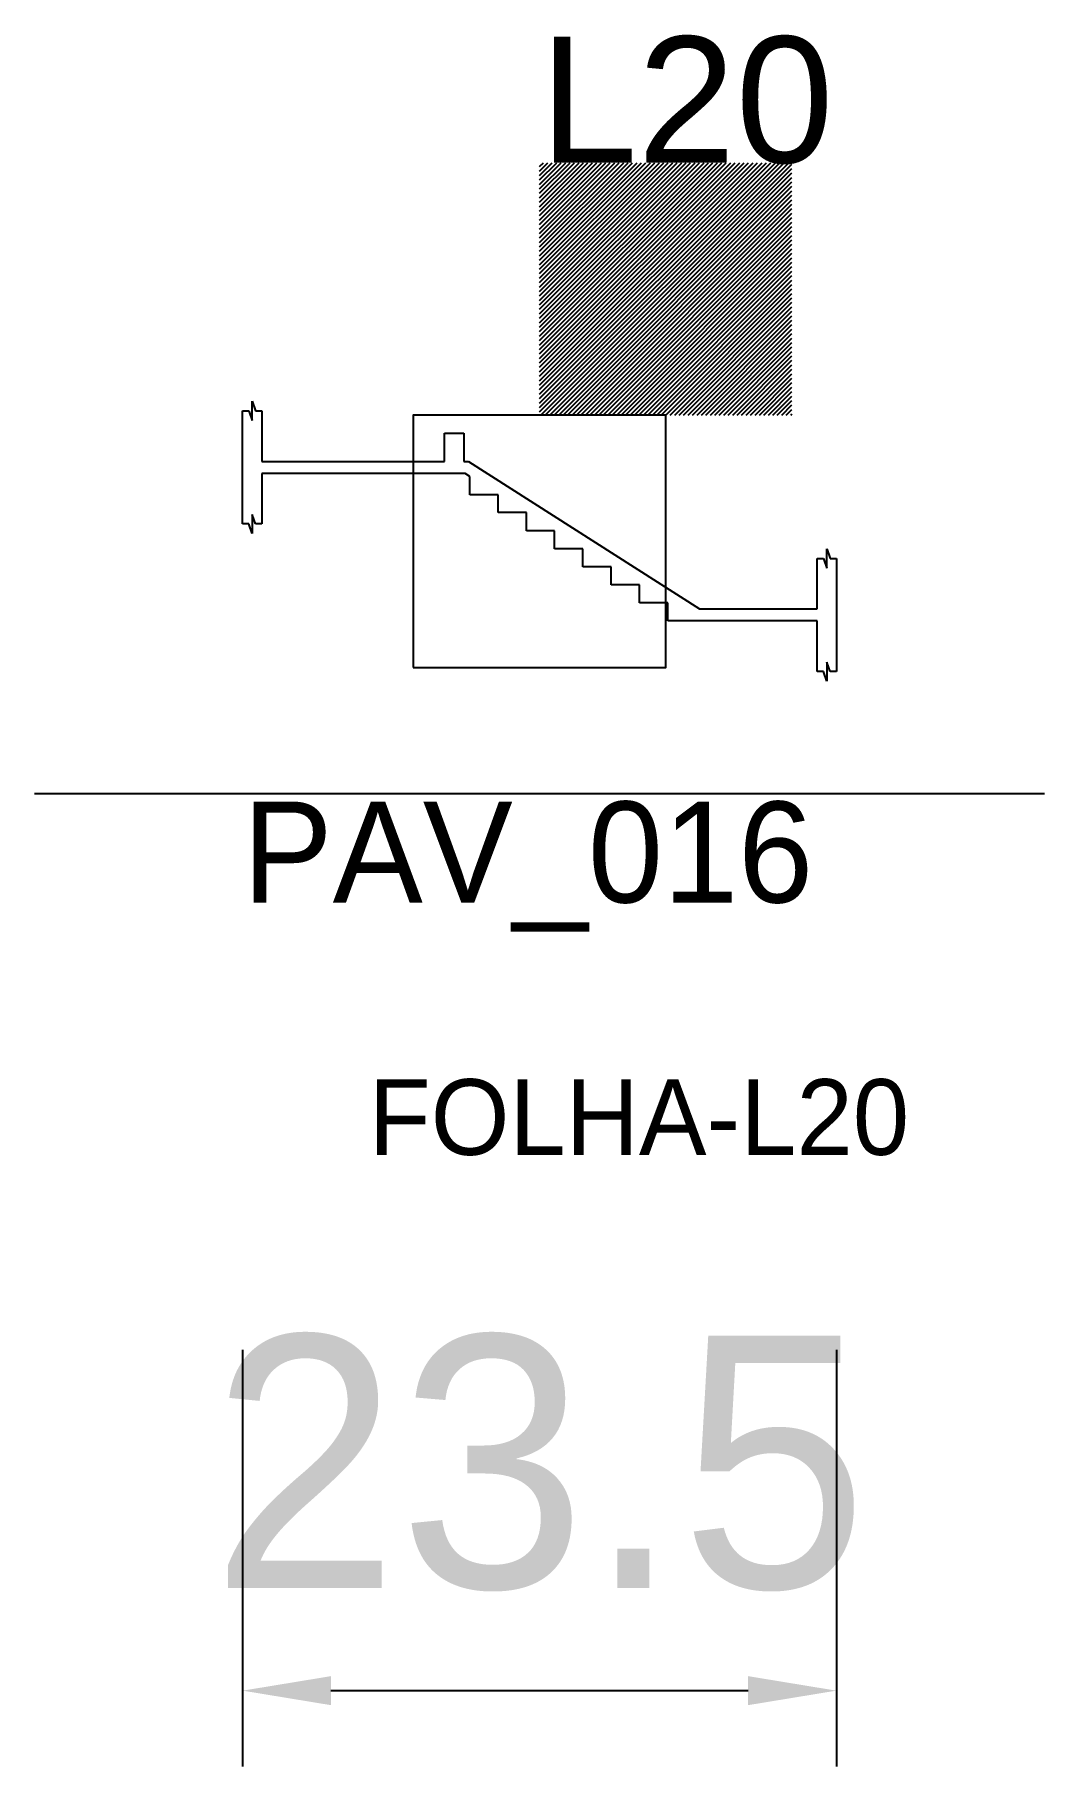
# Model space of a CAD drawing. Header units: metres. Extents: x 214 to 254, y 147.4 to 216.
import ezdxf

# ---------------------------------------------------------------- set-up
doc = ezdxf.new("R2010")
doc.units = ezdxf.units.M
for name, color, linetype in [('COTA', 241, 'CONTINUOUS'), ('FOLHA', 255, 'CONTINUOUS'), ('Hachura', 251, 'CONTINUOUS'), ('NOMENCLATURA', 7, 'CONTINUOUS'), ('Nível', 160, 'CONTINUOUS'), ('Painéis', 200, 'CONTINUOUS'), ('Pilares', 5, 'CONTINUOUS'), ('REAPROVEITAMENTO', 251, 'CONTINUOUS'), ('SARR_2.2x7', 40, 'CONTINUOUS')]:
    doc.layers.add(name, color=color, linetype=linetype)
doc.styles.add('ARIAL', font='Arial.ttf')
doc.dimstyles.new('EZ DXF', dxfattribs={"dimtxt": 10, "dimasz": 3.5, "dimexe": 3, "dimexo": 1.5, "dimgap": 1, "dimtad": 1, "dimdec": 1, "dimdsep": 46, "dimcen": 2.5, "dimazin": 3, "dimtfac": 1, "dimtmove": 0, "dimatfit": 3})

msp = doc.modelspace()

# ---------------------------------------------------------------- hatches: boundary and pattern name
at = {"layer": 'Hachura'}
h = msp.add_hatch(dxfattribs=at)
h.set_pattern_fill('ANSI31', scale=50)
h.paths.add_polyline_path([(222.2, 196.64), (222.2, 201.12), (222.45, 201.12), (222.58, 200.74), (222.58, 201.5), (222.71, 201.12), (222.96, 201.12), (222.96, 199.12), (230.2, 199.12), (230.2, 200.24), (230.96, 200.24), (230.96, 199.12), (231.15, 199.12), (240.3, 193.28), (244.96, 193.28), (244.96, 195.27), (245.21, 195.27), (245.34, 194.89), (245.34, 195.65), (245.47, 195.27), (245.72, 195.27), (245.72, 190.79), (245.47, 190.79), (245.34, 191.17), (245.34, 190.41), (245.21, 190.79), (244.96, 190.79), (244.96, 192.8), (239.04, 192.8), (239.04, 193.51), (237.92, 193.51), (237.92, 194.23), (236.8, 194.23), (236.8, 194.94), (235.68, 194.94), (235.68, 195.66), (234.56, 195.66), (234.56, 196.37), (233.44, 196.37), (233.44, 197.09), (232.32, 197.09), (232.32, 197.8), (231.2, 197.8), (231.2, 198.52), (231.01, 198.64), (222.96, 198.64), (222.96, 196.64), (222.71, 196.64), (222.58, 197.02), (222.58, 196.26), (222.45, 196.64)])
h = msp.add_hatch(dxfattribs=at)
h.set_pattern_fill('ANSI31', scale=50)
h.paths.add_polyline_path([(222.2, 196.64), (222.2, 201.12), (222.45, 201.12), (222.58, 200.74), (222.58, 201.5), (222.71, 201.12), (222.96, 201.12), (222.96, 199.12), (230.2, 199.12), (230.2, 200.24), (230.96, 200.24), (230.96, 199.12), (231.15, 199.12), (240.3, 193.28), (244.96, 193.28), (244.96, 195.27), (245.21, 195.27), (245.34, 194.89), (245.34, 195.65), (245.47, 195.27), (245.72, 195.27), (245.72, 190.79), (245.47, 190.79), (245.34, 191.17), (245.34, 190.41), (245.21, 190.79), (244.96, 190.79), (244.96, 192.8), (239.04, 192.8), (239.04, 193.51), (237.92, 193.51), (237.92, 194.23), (236.8, 194.23), (236.8, 194.94), (235.68, 194.94), (235.68, 195.66), (234.56, 195.66), (234.56, 196.37), (233.44, 196.37), (233.44, 197.09), (232.32, 197.09), (232.32, 197.8), (231.2, 197.8), (231.2, 198.52), (231.01, 198.64), (222.96, 198.64), (222.96, 196.64), (222.71, 196.64), (222.58, 197.02), (222.58, 196.26), (222.45, 196.64)])
at = {"layer": 'Reaproveitamento'}
h = msp.add_hatch(dxfattribs=at)
h.set_pattern_fill('SOLID')
h.paths.add_polyline_path([(233.96, 200.955), (243.96, 200.955), (243.96, 210.955), (233.96, 210.955)])
h = msp.add_hatch(dxfattribs=at)
h.set_pattern_fill('SOLID')
h.paths.add_polyline_path([(233.96, 200.955), (243.96, 200.955), (243.96, 210.955), (233.96, 210.955)])

# ---------------------------------------------------------------- linework, layer by layer
at = {"layer": 'Painéis', "color": 200}
for p, q in [((222.2, 196.64), (222.2, 201.12)), ((222.2, 201.12), (222.45, 201.12)), ((222.2, 196.64), (222.2, 201.12)), ((222.2, 201.12), (222.45, 201.12)), ((222.45, 201.12), (222.58, 200.74)), ((222.45, 201.12), (222.58, 200.74)), ((222.58, 200.74), (222.58, 201.5)), ((222.58, 201.5), (222.71, 201.12)), ((222.58, 200.74), (222.58, 201.5)), ((222.58, 201.5), (222.71, 201.12)), ((222.71, 201.12), (222.96, 201.12)), ((222.71, 201.12), (222.96, 201.12)), ((222.96, 201.12), (222.96, 199.12)), ((222.96, 201.12), (222.96, 199.12)), ((230.2, 199.12), (230.2, 200.24)), ((230.2, 200.24), (230.96, 200.24)), ((230.2, 199.12), (230.2, 200.24)), ((230.2, 200.24), (230.96, 200.24)), ((230.96, 200.24), (230.96, 199.12)), ((230.96, 200.24), (230.96, 199.12)), ((222.96, 199.12), (230.2, 199.12)), ((222.96, 199.12), (230.2, 199.12)), ((230.96, 199.12), (231.15, 199.12)), ((230.96, 199.12), (231.15, 199.12)), ((231.15, 199.12), (240.3, 193.28)), ((231.15, 199.12), (240.3, 193.28)), ((231.01, 198.64), (222.96, 198.64)), ((222.96, 198.64), (222.96, 196.64)), ((231.01, 198.64), (222.96, 198.64)), ((222.96, 198.64), (222.96, 196.64)), ((231.2, 198.52), (231.01, 198.64)), ((231.2, 198.52), (231.01, 198.64)), ((231.2, 197.8), (231.2, 198.52)), ((231.2, 197.8), (231.2, 198.52)), ((232.32, 197.8), (231.2, 197.8)), ((232.32, 197.8), (231.2, 197.8)), ((232.32, 197.09), (232.32, 197.8)), ((232.32, 197.09), (232.32, 197.8)), ((222.71, 196.64), (222.58, 197.02)), ((222.58, 197.02), (222.58, 196.26)), ((222.71, 196.64), (222.58, 197.02)), ((222.58, 197.02), (222.58, 196.26)), ((233.44, 197.09), (232.32, 197.09)), ((233.44, 197.09), (232.32, 197.09)), ((233.44, 196.37), (233.44, 197.09)), ((233.44, 196.37), (233.44, 197.09)), ((222.45, 196.64), (222.2, 196.64)), ((222.45, 196.64), (222.2, 196.64)), ((222.58, 196.26), (222.45, 196.64)), ((222.58, 196.26), (222.45, 196.64)), ((222.96, 196.64), (222.71, 196.64)), ((222.96, 196.64), (222.71, 196.64)), ((234.56, 196.37), (233.44, 196.37)), ((234.56, 196.37), (233.44, 196.37)), ((234.56, 195.66), (234.56, 196.37)), ((234.56, 195.66), (234.56, 196.37)), ((235.68, 195.66), (234.56, 195.66)), ((235.68, 195.66), (234.56, 195.66)), ((235.68, 194.94), (235.68, 195.66)), ((235.68, 194.94), (235.68, 195.66)), ((245.34, 194.89), (245.34, 195.65)), ((245.34, 195.65), (245.47, 195.27)), ((245.34, 194.89), (245.34, 195.65)), ((245.34, 195.65), (245.47, 195.27)), ((236.8, 194.94), (235.68, 194.94)), ((236.8, 194.94), (235.68, 194.94)), ((236.8, 194.23), (236.8, 194.94)), ((236.8, 194.23), (236.8, 194.94)), ((244.96, 193.28), (244.96, 195.27)), ((244.96, 195.27), (245.21, 195.27)), ((244.96, 193.28), (244.96, 195.27)), ((244.96, 195.27), (245.21, 195.27)), ((245.21, 195.27), (245.34, 194.89)), ((245.21, 195.27), (245.34, 194.89)), ((245.47, 195.27), (245.72, 195.27)), ((245.47, 195.27), (245.72, 195.27)), ((245.72, 195.27), (245.72, 190.79)), ((245.72, 195.27), (245.72, 190.79)), ((237.92, 194.23), (236.8, 194.23)), ((237.92, 194.23), (236.8, 194.23)), ((237.92, 193.51), (237.92, 194.23)), ((237.92, 193.51), (237.92, 194.23)), ((239.04, 193.51), (237.92, 193.51)), ((239.04, 193.51), (237.92, 193.51)), ((239.04, 192.8), (239.04, 193.51)), ((239.04, 192.8), (239.04, 193.51)), ((240.3, 193.28), (244.96, 193.28)), ((240.3, 193.28), (244.96, 193.28)), ((244.96, 192.8), (239.04, 192.8)), ((244.96, 192.8), (239.04, 192.8)), ((244.96, 190.79), (244.96, 192.8)), ((244.96, 190.79), (244.96, 192.8)), ((245.21, 190.79), (244.96, 190.79)), ((245.21, 190.79), (244.96, 190.79)), ((245.34, 190.41), (245.21, 190.79)), ((245.34, 190.41), (245.21, 190.79)), ((245.47, 190.79), (245.34, 191.17)), ((245.34, 191.17), (245.34, 190.41)), ((245.47, 190.79), (245.34, 191.17)), ((245.34, 191.17), (245.34, 190.41)), ((245.72, 190.79), (245.47, 190.79)), ((245.72, 190.79), (245.47, 190.79))]:
    msp.add_line(p, q, dxfattribs=at)
at = {"layer": 'Pilares'}
msp.add_lwpolyline([(228.96, 190.955), (238.96, 190.955), (238.96, 200.955), (228.96, 200.955)], close=True, dxfattribs=at)
msp.add_lwpolyline([(228.96, 190.955), (238.96, 190.955), (238.96, 200.955), (228.96, 200.955)], close=True, dxfattribs=at)
at = {"layer": 'SARR_2.2x7'}
msp.add_line((213.96, 185.955), (253.96, 185.955), dxfattribs=at)
msp.add_line((213.96, 185.955), (253.96, 185.955), dxfattribs=at)

# ---------------------------------------------------------------- texts
at = {"layer": 'FOLHA'}
msp.add_text('FOLHA-L20', height=3, dxfattribs=at).set_placement((227.2, 171.64))
msp.add_text('FOLHA-L20', height=3, dxfattribs=at).set_placement((227.2, 171.64))
at = {"layer": 'NOMENCLATURA', "insert": (233.96, 215.955), "char_height": 5, "attachment_point": 1, "style": 'ARIAL'}
msp.add_mtext('L20', dxfattribs=at)
msp.add_mtext('L20', dxfattribs=at)
at = {"layer": 'Nível'}
msp.add_text('PAV_016', height=4, dxfattribs=at).set_placement((222.2, 181.64))
msp.add_text('PAV_016', height=4, dxfattribs=at).set_placement((222.2, 181.64))

# ---------------------------------------------------------------- dimensions: what is measured, and where the dimension line sits
at = {"layer": 'COTA'}
msp.add_linear_dim(base=(222.2, 150.41), p1=(222.2, 165.41), p2=(245.72, 165.41), dimstyle='EZ DXF', dxfattribs=at).render()
msp.add_linear_dim(base=(222.2, 150.41), p1=(222.2, 165.41), p2=(245.72, 165.41), dimstyle='EZ DXF', dxfattribs=at).render()

doc.saveas('drawing.dxf')
